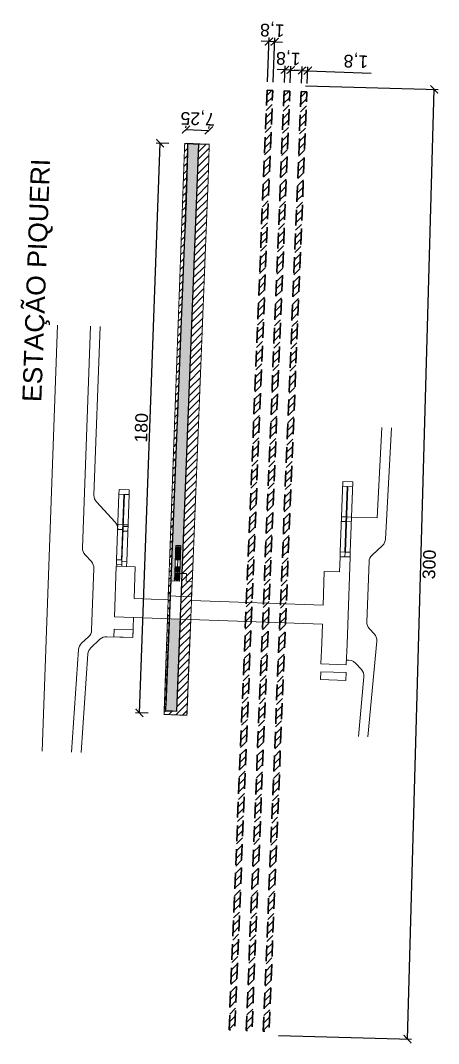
# Model space of a CAD drawing. Header units: metres. Extents: x 286532 to 329498, y 7396783 to 7466136.
# Drawn here: x 324284.6 to 324416.5, y 7399231.9 to 7399554.9 of the extents above; entities that cross this region are included whole.
import ezdxf

# ---------------------------------------------------------------- set-up
doc = ezdxf.new("R2010")
doc.units = ezdxf.units.M
doc.header["$LTSCALE"] = 10
doc.linetypes.add('DASHED', pattern=[0.75, 0.5, -0.25])
doc.linetypes.add('DASHED2', pattern=[0.375, 0.25, -0.125])
doc.layers.get('0').update_dxf_attribs({"color": 255})
for name, color, linetype, lineweight in [('_  ARQ-AUX-001', 1, 'Continuous', 5), ('_AUX-PLATAFORMA COTAS', 1, 'Continuous', 25), ('_AUX-PLATAFORMA EXISTENTE', 252, 'Continuous', 25), ('_AUX-PLATAFORMA NOVA', 3, 'DASHED', 25)]:
    doc.layers.add(name, color=color, linetype=linetype, lineweight=lineweight)
doc.layers.add('TEXTO', color=3, linetype='Continuous')
doc.styles.add('ARIAL', font='arial.ttf')
doc.styles.get("Standard").update_dxf_attribs({"font": 'arial.ttf'})
doc.dimstyles.new('ISO-25', dxfattribs={"dimtxt": 2.5, "dimasz": 2.5, "dimexe": 1.25, "dimexo": 0.625, "dimtad": 1, "dimtxsty": 'Standard', "dimcen": 2.5, "dimadec": 0, "dimazin": 0, "dimtfac": 1, "dimtmove": 0, "dimatfit": 3, "dimfxl": 1, "dimarcsym": 0})

# ---------------------------------------------------------------- blocks, each defined once
blk = doc.blocks.new('_ArchTick')
at = {"color": 0, "linetype": 'ByBlock', "const_width": 0.15}
blk.add_lwpolyline([(-0.5, -0.5), (0.5, 0.5)], dxfattribs=at)
blk = doc.blocks.new('*D109')
at = {"layer": '_AUX-PLATAFORMA COTAS', "color": 0, "lineweight": -2, "ltscale": 0.05, "transparency": 16777216}
for p, q in [((324331.44, 7399516.07), (324327.44, 7399516.21)), ((324322.16, 7399336.29), (324328.69, 7399516.17)), ((324324.92, 7399336.19), (324320.91, 7399336.33))]:
    blk.add_line(p, q, dxfattribs=at)
at = {"layer": 'Defpoints', "color": 0, "ltscale": 0.05, "transparency": 16777216}
for p in [(324328.69, 7399516.17), (324336.44, 7399515.89), (324329.92, 7399336)]:
    blk.add_point(p, dxfattribs=at)
at = {"layer": '_AUX-PLATAFORMA COTAS', "color": 0, "lineweight": -2, "ltscale": 0.05, "transparency": 16777216, "xscale": 2.5, "yscale": 2.5, "zscale": 2.5}
for p, rotation in [((324328.69, 7399516.17), 87.92311012896458), ((324322.16, 7399336.29), 267.9231101289646)]:
    blk.add_blockref('_ArchTick', p, dxfattribs=dict(at, rotation=rotation))
at = {"layer": '_AUX-PLATAFORMA COTAS', "color": 0, "ltscale": 0.05, "transparency": 16777216, "insert": (324322.76, 7399426.32), "char_height": 4, "attachment_point": 5, "rotation": 87.9231}
blk.add_mtext('180', dxfattribs=at)
blk = doc.blocks.new('*D110')
at = {"layer": '_AUX-PLATAFORMA COTAS', "color": 0, "lineweight": -2, "ltscale": 0.05, "transparency": 16777216}
for p, q in [((324336.82, 7399520.46), (324344.07, 7399520.24)), ((324336.84, 7399521.08), (324336.86, 7399521.71)), ((324344.09, 7399520.85), (324344.11, 7399521.49))]:
    blk.add_line(p, q, dxfattribs=at)
at = {"layer": 'Defpoints', "color": 0, "ltscale": 0.05, "transparency": 16777216}
for p in [(324344.07, 7399520.24), (324336.69, 7399516.08), (324343.93, 7399515.86)]:
    blk.add_point(p, dxfattribs=at)
at = {"layer": '_AUX-PLATAFORMA COTAS', "color": 0, "lineweight": -2, "ltscale": 0.05, "transparency": 16777216, "xscale": 2.5, "yscale": 2.5, "zscale": 2.5}
for p, rotation in [((324336.82, 7399520.46), 178.2374792861503), ((324344.07, 7399520.24), 358.2374792861503)]:
    blk.add_blockref('_ArchTick', p, dxfattribs=dict(at, rotation=rotation))
at = {"layer": '_AUX-PLATAFORMA COTAS', "color": 0, "ltscale": 0.05, "transparency": 16777216, "insert": (324340.56, 7399524.25), "char_height": 4, "attachment_point": 5, "rotation": 178.2375}
blk.add_mtext('7,25', dxfattribs=at)
blk = doc.blocks.new('*D117')
at = {"layer": '_AUX-PLATAFORMA COTAS', "color": 0, "lineweight": -2, "ltscale": 0.05, "transparency": 16777216}
for p, q in [((324374.55, 7399534.33), (324416.44, 7399533.14)), ((324406.72, 7399233.3), (324415.19, 7399533.18)), ((324366.08, 7399234.44), (324407.97, 7399233.26))]:
    blk.add_line(p, q, dxfattribs=at)
at = {"layer": 'Defpoints', "color": 0, "ltscale": 0.05, "transparency": 16777216}
for p in [(324369.55, 7399534.47), (324415.19, 7399533.18), (324361.08, 7399234.59, 0)]:
    blk.add_point(p, dxfattribs=at)
at = {"layer": '_AUX-PLATAFORMA COTAS', "color": 0, "lineweight": -2, "ltscale": 0.05, "transparency": 16777216, "xscale": 2.5, "yscale": 2.5, "zscale": 2.5}
for p, rotation in [((324415.19, 7399533.18), 88.38211105170865), ((324406.72, 7399233.3), 268.3821110517086)]:
    blk.add_blockref('_ArchTick', p, dxfattribs=dict(at, rotation=rotation))
at = {"layer": '_AUX-PLATAFORMA COTAS', "color": 0, "ltscale": 0.05, "transparency": 16777216, "insert": (324413.62, 7399383.16), "char_height": 4, "attachment_point": 5, "rotation": 88.3821}
blk.add_mtext('300', dxfattribs=at)
blk = doc.blocks.new('*D196')
at = {"layer": '_AUX-PLATAFORMA COTAS', "color": 0, "lineweight": -2, "ltscale": 0.05, "transparency": 16777216}
for p, q in [((324373.48, 7399539.14), (324370.98, 7399539.24)), ((324373.32, 7399535.13), (324373.53, 7399540.39)), ((324373.48, 7399539.14), (324375.28, 7399539.07)), ((324375.12, 7399535.06), (324375.33, 7399540.31)), ((324375.28, 7399539.07), (324395.25, 7399538.26))]:
    blk.add_line(p, q, dxfattribs=at)
at = {"layer": 'Defpoints', "color": 0, "ltscale": 0.05, "transparency": 16777216}
for p in [(324373.48, 7399539.14), (324373.12, 7399530.14), (324374.92, 7399530.07)]:
    blk.add_point(p, dxfattribs=at)
at = {"layer": '_AUX-PLATAFORMA COTAS', "color": 0, "lineweight": -2, "ltscale": 0.05, "transparency": 16777216, "xscale": 2.5, "yscale": 2.5, "zscale": 2.5}
for p, rotation in [((324373.48, 7399539.14), 357.6882568071685), ((324375.28, 7399539.07), 177.6882568071685)]:
    blk.add_blockref('_ArchTick', p, dxfattribs=dict(at, rotation=rotation))
at = {"layer": '_AUX-PLATAFORMA COTAS', "color": 0, "ltscale": 0.05, "transparency": 16777216, "insert": (324390.46, 7399542.36), "char_height": 4, "attachment_point": 5, "rotation": 177.6883}
blk.add_mtext('1,8', dxfattribs=at)
blk = doc.blocks.new('*D197')
at = {"layer": '_AUX-PLATAFORMA COTAS', "color": 0, "lineweight": -2, "ltscale": 0.05, "transparency": 16777216}
for p, q in [((324368.08, 7399539.36), (324365.59, 7399539.46)), ((324367.92, 7399535.36), (324368.13, 7399540.6)), ((324369.88, 7399539.28), (324368.08, 7399539.36)), ((324369.72, 7399535.29), (324369.93, 7399540.53)), ((324369.88, 7399539.28), (324372.38, 7399539.18))]:
    blk.add_line(p, q, dxfattribs=at)
at = {"layer": 'Defpoints', "color": 0, "ltscale": 0.05, "transparency": 16777216}
for p in [(324368.08, 7399539.36), (324367.72, 7399530.37), (324369.52, 7399530.29)]:
    blk.add_point(p, dxfattribs=at)
at = {"layer": '_AUX-PLATAFORMA COTAS', "color": 0, "lineweight": -2, "ltscale": 0.05, "transparency": 16777216, "xscale": 2.5, "yscale": 2.5, "zscale": 2.5}
for p, rotation in [((324368.08, 7399539.36), 357.6882568071685), ((324369.88, 7399539.28), 177.6882568071685)]:
    blk.add_blockref('_ArchTick', p, dxfattribs=dict(at, rotation=rotation))
at = {"layer": '_AUX-PLATAFORMA COTAS', "color": 0, "ltscale": 0.05, "transparency": 16777216, "insert": (324369.14, 7399543.22), "char_height": 4, "attachment_point": 5, "rotation": 177.6883}
blk.add_mtext('1,8', dxfattribs=at)
blk = doc.blocks.new('*D198')
at = {"layer": '_AUX-PLATAFORMA COTAS', "color": 0, "lineweight": -2, "ltscale": 0.05, "transparency": 16777216}
for p, q in [((324362.53, 7399535.57), (324363.09, 7399549.55)), ((324364.33, 7399535.5), (324364.89, 7399549.47)), ((324363.04, 7399548.3), (324360.54, 7399548.4)), ((324364.84, 7399548.22), (324363.04, 7399548.3)), ((324364.84, 7399548.22), (324367.34, 7399548.12))]:
    blk.add_line(p, q, dxfattribs=at)
at = {"layer": 'Defpoints', "color": 0, "ltscale": 0.05, "transparency": 16777216}
for p in [(324363.04, 7399548.3), (324362.33, 7399530.57), (324364.12, 7399530.5)]:
    blk.add_point(p, dxfattribs=at)
at = {"layer": '_AUX-PLATAFORMA COTAS', "color": 0, "lineweight": -2, "ltscale": 0.05, "transparency": 16777216, "xscale": 2.5, "yscale": 2.5, "zscale": 2.5}
for p, rotation in [((324363.04, 7399548.3), 357.6882568071685), ((324364.84, 7399548.22), 177.6882568071685)]:
    blk.add_blockref('_ArchTick', p, dxfattribs=dict(at, rotation=rotation))
at = {"layer": '_AUX-PLATAFORMA COTAS', "color": 0, "ltscale": 0.05, "transparency": 16777216, "insert": (324364.1, 7399552.16), "char_height": 4, "attachment_point": 5, "rotation": 177.6883}
blk.add_mtext('1,8', dxfattribs=at)

msp = doc.modelspace()

# ---------------------------------------------------------------- hatches: boundary and pattern name
at = {"layer": '_  ARQ-AUX-001'}
msp.add_hatch(color=256, dxfattribs=at).paths.add_polyline_path([(324336.962, 7399380.234), (324336.963, 7399380.255), (324334.917, 7399380.329), (324334.83, 7399377.93), (324334.877, 7399377.929), (324334.963, 7399380.307), (324336.513, 7399380.25)], flags=0)
at = {"layer": '_AUX-PLATAFORMA EXISTENTE', "lineweight": -3, "true_color": 0xa1a1a1}
h = msp.add_hatch(color=253, dxfattribs=at)
h.dxf.hatch_style = 1
h.paths.add_polyline_path([(324335.069, 7399365.894), (324331.524, 7399366.022), (324330.375, 7399336.983), (324333.949, 7399336.854), (324334.911, 7399361.792)])
h.paths.add_polyline_path([(324338.483, 7399516.016), (324338.071, 7399516.037), (324337.36, 7399516.059), (324337.1, 7399509.416), (324336.732, 7399498.934), (324336.386, 7399489.326), (324336.302, 7399487.022), (324336.297, 7399486.589), (324336.253, 7399485.671), (324335.671, 7399470.249), (324335.126, 7399456.261), (324334.952, 7399451.896), (324334.413, 7399438.698), (324334.146, 7399432.258), (324331.999, 7399378.013), (324334.876, 7399377.909), (324334.877, 7399377.929), (324333.231, 7399377.989), (324333.635, 7399389.162), (324335.234, 7399389.104), (324334.917, 7399380.33), (324335.626, 7399380.304), (324340.872, 7399515.951)])
h.paths.add_polyline_path([(324338.483, 7399516.016), (324338.629, 7399516.02), (324338.774, 7399516.016)], flags=17)
at = {"layer": '_AUX-PLATAFORMA NOVA', "true_color": 0x05ff05}
h = msp.add_hatch(dxfattribs=at)
h.set_pattern_fill('ANSI31', color=3, scale=0.5)
edge = h.paths.add_edge_path()
edge.add_line((324362.42, 7399532.901), (324364.218, 7399532.828))
edge.add_line((324364.218, 7399532.828), (324352.244, 7399236.217))
edge.add_line((324352.244, 7399236.217), (324350.444, 7399236.257))
edge.add_line((324350.444, 7399236.257), (324362.42, 7399532.912))
h = msp.add_hatch(dxfattribs=at)
h.set_pattern_fill('ANSI31', color=3, scale=0.5)
h.set_pattern_definition([(45, (5.3956, -0.2178), (-1.12253201513, 1.12253201513), [])])
edge = h.paths.add_edge_path()
edge.add_line((324367.815, 7399532.683), (324369.614, 7399532.611))
edge.add_line((324369.614, 7399532.611), (324357.64, 7399235.999))
edge.add_line((324357.64, 7399235.999), (324355.84, 7399236.039))
edge.add_line((324355.84, 7399236.039), (324367.816, 7399532.694))
h = msp.add_hatch(dxfattribs=at)
h.set_pattern_fill('ANSI31', color=3, scale=0.5)
h.set_pattern_definition([(45, (10.7912, -0.4356), (-1.12253201513, 1.12253201513), [])])
edge = h.paths.add_edge_path()
edge.add_line((324373.211, 7399532.465), (324375.009, 7399532.393))
edge.add_line((324375.009, 7399532.393), (324363.035, 7399235.781))
edge.add_line((324363.035, 7399235.781), (324361.235, 7399235.821))
edge.add_line((324361.235, 7399235.821), (324373.211, 7399532.476))
h = msp.add_hatch(dxfattribs=at)
h.set_pattern_fill('ANSI31', color=3, scale=0.5)
h.set_pattern_definition([(45, (0.6742, 0.0065), (-1.12253201513, 1.12253201513), [])])
edge = h.paths.add_edge_path()
edge.add_line((324334.281, 7399335.634), (324337.152, 7399335.518))
edge.add_line((324337.152, 7399335.518), (324339.4, 7399392.317))
edge.add_line((324339.4, 7399392.317), (324343.454, 7399494.717))
edge.add_line((324343.454, 7399494.717), (324343.813, 7399503.79))
edge.add_line((324343.813, 7399503.79), (324343.923, 7399507.378))
edge.add_line((324343.923, 7399507.378), (324343.941, 7399507.963))
edge.add_line((324343.941, 7399507.963), (324344.184, 7399515.849))
edge.add_line((324344.184, 7399515.849), (324340.861, 7399515.951))
edge.add_line((324340.861, 7399515.951), (324336.553, 7399404.186))
edge.add_line((324336.553, 7399404.186), (324333.948, 7399336.844))
edge.add_line((324333.948, 7399336.844), (324330.375, 7399336.983))
edge.add_line((324330.375, 7399336.983), (324334.218, 7399432.223))
edge.add_arc((318140.13, 7399706.333), 6200.151, 357.4661129, 358.2413998)
edge.add_arc((324336.214, 7399493.945), 22.144, 87.03408, 89.44088)
edge.add_line((324336.43, 7399516.088), (324329.905, 7399335.806))
edge.add_line((324329.905, 7399335.806), (324334.281, 7399335.634))

# ---------------------------------------------------------------- linework, layer by layer
at = {"layer": '_  ARQ-AUX-001'}
for p, q in [((324296.287, 7399458.77), (324291.423, 7399324.189)), ((324306.716, 7399458.393), (324304.185, 7399388.369)), ((324304.185, 7399388.369), (324306.716, 7399458.393)), ((324307.79, 7399405.048), (324309.714, 7399458.285)), ((324398.673, 7399426.456), (324397.176, 7399397.833)), ((324401.669, 7399426.299), (324399.83, 7399391.151)), ((324315.755, 7399406.842), (324315.701, 7399405.344)), ((324318.953, 7399406.726), (324315.755, 7399406.842)), ((324318.899, 7399405.228), (324318.953, 7399406.726)), ((324386.302, 7399409.332), (324385.5, 7399387.148)), ((324389.445, 7399407.718), (324386.247, 7399407.834)), ((324389.499, 7399409.216), (324386.302, 7399409.332)), ((324386.999, 7399387.094), (324387.746, 7399407.78)), ((324387.946, 7399407.772), (324387.199, 7399387.087)), ((324388.698, 7399387.033), (324389.499, 7399409.216)), ((324389.469, 7399408.349), (324389.467, 7399408.33)), ((324389.467, 7399408.33), (324389.469, 7399408.349)), ((324315.701, 7399405.338), (324314.953, 7399384.653)), ((324315.701, 7399405.344), (324318.899, 7399405.228)), ((324317.2, 7399405.284), (324315.701, 7399405.338)), ((324316.452, 7399384.599), (324317.2, 7399405.284)), ((324317.4, 7399405.277), (324316.634, 7399384.092)), ((324318.899, 7399405.223), (324317.4, 7399405.277)), ((324318.133, 7399384.038), (324318.899, 7399405.223)), ((324314.483, 7399396.563), (324308.591, 7399402.897)), ((324387.346, 7399396.688), (324385.846, 7399396.742)), ((324387.4, 7399398.186), (324385.901, 7399398.24)), ((324389.099, 7399398.124), (324387.6, 7399398.179)), ((324397.176, 7399397.833), (324389.099, 7399398.124)), ((324316.799, 7399394.193), (324315.3, 7399394.247)), ((324316.853, 7399395.69), (324315.354, 7399395.745)), ((324318.48, 7399393.631), (324316.981, 7399393.686)), ((324318.534, 7399395.129), (324317.035, 7399395.184)), ((324317.053, 7399395.683), (324318.552, 7399395.629)), ((324389.044, 7399396.627), (324387.545, 7399396.681)), ((324333.538, 7399386.999), (324333.528, 7399386.73)), ((324333.547, 7399387.269), (324333.538, 7399386.999)), ((324335.137, 7399386.945), (324333.538, 7399386.999)), ((324335.137, 7399386.945), (324333.538, 7399386.999)), ((324333.556, 7399387.539), (324333.547, 7399387.269)), ((324335.146, 7399387.214), (324333.547, 7399387.269)), ((324335.146, 7399387.214), (324333.547, 7399387.269)), ((324333.565, 7399387.809), (324333.556, 7399387.539)), ((324335.155, 7399387.484), (324333.556, 7399387.539)), ((324335.155, 7399387.484), (324333.556, 7399387.539)), ((324333.575, 7399388.079), (324333.565, 7399387.809)), ((324335.165, 7399387.754), (324333.565, 7399387.809)), ((324335.165, 7399387.754), (324333.565, 7399387.809)), ((324333.584, 7399388.349), (324333.575, 7399388.079)), ((324335.174, 7399388.024), (324333.575, 7399388.079)), ((324335.174, 7399388.024), (324333.575, 7399388.079)), ((324333.593, 7399388.618), (324333.584, 7399388.349)), ((324335.183, 7399388.294), (324333.584, 7399388.349)), ((324335.183, 7399388.294), (324333.584, 7399388.349)), ((324333.602, 7399388.888), (324333.593, 7399388.618)), ((324335.192, 7399388.564), (324333.593, 7399388.618)), ((324335.192, 7399388.564), (324333.593, 7399388.618)), ((324333.612, 7399389.158), (324333.602, 7399388.888)), ((324335.202, 7399388.833), (324333.602, 7399388.888)), ((324335.202, 7399388.833), (324333.602, 7399388.888)), ((324335.211, 7399389.103), (324333.612, 7399389.158)), ((324335.211, 7399389.103), (324333.612, 7399389.158)), ((324334.346, 7399387.242), (324334.337, 7399386.972)), ((324334.356, 7399387.512), (324334.346, 7399387.242)), ((324334.365, 7399387.781), (324334.356, 7399387.512)), ((324334.374, 7399388.051), (324334.365, 7399387.781)), ((324334.383, 7399388.321), (324334.374, 7399388.051)), ((324334.393, 7399388.591), (324334.383, 7399388.321)), ((324334.402, 7399388.861), (324334.393, 7399388.591)), ((324334.411, 7399389.131), (324334.402, 7399388.861)), ((324335.146, 7399387.214), (324335.137, 7399386.945)), ((324335.155, 7399387.484), (324335.146, 7399387.214)), ((324335.165, 7399387.754), (324335.155, 7399387.484)), ((324335.174, 7399388.024), (324335.165, 7399387.754)), ((324335.183, 7399388.294), (324335.174, 7399388.024)), ((324335.192, 7399388.564), (324335.183, 7399388.294)), ((324335.202, 7399388.833), (324335.192, 7399388.564)), ((324335.211, 7399389.103), (324335.202, 7399388.833)), ((324385.5, 7399387.147), (324385.446, 7399385.649)), ((324385.5, 7399387.148), (324386.999, 7399387.094)), ((324387.027, 7399387.092), (324385.5, 7399387.147)), ((324386.973, 7399385.594), (324387.027, 7399387.092)), ((324388.698, 7399387.031), (324387.027, 7399387.092)), ((324387.199, 7399387.087), (324388.698, 7399387.033)), ((324388.643, 7399385.533), (324388.698, 7399387.031)), ((324395.57, 7399386.141), (324398.862, 7399389.143)), ((324304.986, 7399386.217), (324306.977, 7399384.077)), ((324306.977, 7399384.077), (324304.986, 7399386.217)), ((324314.953, 7399384.651), (324314.899, 7399383.153)), ((324314.953, 7399384.653), (324316.452, 7399384.599)), ((324316.652, 7399384.59), (324314.953, 7399384.651)), ((324316.606, 7399384.092), (324316.552, 7399382.594)), ((324318.133, 7399384.036), (324316.606, 7399384.092)), ((324316.634, 7399384.092), (324318.133, 7399384.038)), ((324318.079, 7399382.539), (324318.133, 7399384.036)), ((324333.454, 7399384.571), (324333.386, 7399382.572)), ((324333.464, 7399384.841), (324333.454, 7399384.571)), ((324335.053, 7399384.516), (324333.454, 7399384.571)), ((324335.053, 7399384.516), (324333.454, 7399384.571)), ((324333.473, 7399385.11), (324333.464, 7399384.841)), ((324335.063, 7399384.786), (324333.464, 7399384.841)), ((324335.063, 7399384.786), (324333.464, 7399384.841)), ((324333.482, 7399385.38), (324333.473, 7399385.11)), ((324335.072, 7399385.056), (324333.473, 7399385.11)), ((324335.072, 7399385.056), (324333.473, 7399385.11)), ((324333.491, 7399385.65), (324333.482, 7399385.38)), ((324335.081, 7399385.325), (324333.482, 7399385.38)), ((324335.081, 7399385.325), (324333.482, 7399385.38)), ((324333.501, 7399385.92), (324333.491, 7399385.65)), ((324335.09, 7399385.595), (324333.491, 7399385.65)), ((324335.09, 7399385.595), (324333.491, 7399385.65)), ((324333.51, 7399386.19), (324333.501, 7399385.92)), ((324335.1, 7399385.865), (324333.501, 7399385.92)), ((324335.1, 7399385.865), (324333.501, 7399385.92)), ((324333.519, 7399386.46), (324333.51, 7399386.19)), ((324335.109, 7399386.135), (324333.51, 7399386.19)), ((324335.109, 7399386.135), (324333.51, 7399386.19)), ((324333.528, 7399386.73), (324333.519, 7399386.46)), ((324335.118, 7399386.405), (324333.519, 7399386.46)), ((324335.118, 7399386.405), (324333.519, 7399386.46)), ((324335.127, 7399386.675), (324333.528, 7399386.73)), ((324335.127, 7399386.675), (324333.528, 7399386.73)), ((324334.254, 7399384.543), (324334.185, 7399382.545)), ((324334.263, 7399384.813), (324334.254, 7399384.543)), ((324334.272, 7399385.083), (324334.263, 7399384.813)), ((324334.282, 7399385.353), (324334.272, 7399385.083)), ((324334.291, 7399385.623), (324334.282, 7399385.353)), ((324334.3, 7399385.893), (324334.291, 7399385.623)), ((324334.309, 7399386.162), (324334.3, 7399385.893)), ((324334.319, 7399386.432), (324334.309, 7399386.162)), ((324334.328, 7399386.702), (324334.319, 7399386.432)), ((324334.337, 7399386.972), (324334.328, 7399386.702)), ((324334.985, 7399382.517), (324335.053, 7399384.516)), ((324335.063, 7399384.786), (324335.053, 7399384.516)), ((324335.072, 7399385.056), (324335.063, 7399384.786)), ((324335.081, 7399385.325), (324335.072, 7399385.056)), ((324335.09, 7399385.595), (324335.081, 7399385.325)), ((324335.1, 7399385.865), (324335.09, 7399385.595)), ((324335.109, 7399386.135), (324335.1, 7399385.865)), ((324335.118, 7399386.405), (324335.109, 7399386.135)), ((324335.127, 7399386.675), (324335.118, 7399386.405)), ((324335.137, 7399386.945), (324335.127, 7399386.675)), ((324385.446, 7399385.649), (324388.643, 7399385.533)), ((324385.446, 7399385.649), (324386.973, 7399385.594)), ((324388.663, 7399385.491), (324385.446, 7399385.649)), ((324385.842, 7399385.614), (324388.57, 7399385.515)), ((324387.669, 7399357.988), (324388.663, 7399385.491)), ((324388.57, 7399385.536), (324388.57, 7399385.515)), ((324388.57, 7399385.515), (324388.57, 7399385.536)), ((324388.664, 7399385.512), (324388.57, 7399385.515)), ((324388.664, 7399385.512), (324388.663, 7399385.491)), ((324393.927, 7399365.03), (324394.615, 7399384.053)), ((324394.615, 7399384.053), (324393.927, 7399365.03)), ((324314.86, 7399382.655), (324314.281, 7399366.645)), ((324320.856, 7399382.438), (324314.86, 7399382.655)), ((324314.899, 7399383.153), (324316.57, 7399383.093)), ((324315.051, 7399382.648), (324315.022, 7399383.149)), ((324320.494, 7399372.424), (324320.856, 7399382.438)), ((324333.321, 7399380.683), (324333.312, 7399380.413)), ((324333.33, 7399380.953), (324333.321, 7399380.683)), ((324334.92, 7399380.628), (324333.321, 7399380.683)), ((324334.92, 7399380.628), (324333.321, 7399380.683)), ((324333.34, 7399381.223), (324333.33, 7399380.953)), ((324334.929, 7399380.898), (324333.33, 7399380.953)), ((324334.929, 7399380.898), (324333.33, 7399380.953)), ((324333.349, 7399381.493), (324333.34, 7399381.223)), ((324334.939, 7399381.168), (324333.34, 7399381.223)), ((324334.939, 7399381.168), (324333.34, 7399381.223)), ((324333.358, 7399381.762), (324333.349, 7399381.493)), ((324334.948, 7399381.438), (324333.349, 7399381.493)), ((324334.948, 7399381.438), (324333.349, 7399381.493)), ((324333.37, 7399382.538), (324333.35, 7399382.54)), ((324333.367, 7399382.032), (324333.358, 7399381.762)), ((324334.957, 7399381.708), (324333.358, 7399381.762)), ((324334.957, 7399381.708), (324333.358, 7399381.762)), ((324333.377, 7399382.302), (324333.367, 7399382.032)), ((324334.966, 7399381.977), (324333.367, 7399382.032)), ((324334.966, 7399381.977), (324333.367, 7399382.032)), ((324333.386, 7399382.572), (324333.377, 7399382.302)), ((324334.976, 7399382.247), (324333.377, 7399382.302)), ((324334.976, 7399382.247), (324333.377, 7399382.302)), ((324334.985, 7399382.517), (324333.386, 7399382.572)), ((324334.985, 7399382.517), (324333.386, 7399382.572)), ((324334.121, 7399380.656), (324334.111, 7399380.386)), ((324334.13, 7399380.925), (324334.121, 7399380.656)), ((324334.139, 7399381.195), (324334.13, 7399380.925)), ((324334.148, 7399381.465), (324334.139, 7399381.195)), ((324334.158, 7399381.735), (324334.148, 7399381.465)), ((324334.167, 7399382.005), (324334.158, 7399381.735)), ((324334.176, 7399382.275), (324334.167, 7399382.005)), ((324334.185, 7399382.545), (324334.176, 7399382.275)), ((324334.92, 7399380.628), (324334.911, 7399380.358)), ((324334.929, 7399380.898), (324334.92, 7399380.628)), ((324334.939, 7399381.168), (324334.929, 7399380.898)), ((324334.948, 7399381.438), (324334.939, 7399381.168)), ((324334.957, 7399381.708), (324334.948, 7399381.438)), ((324334.966, 7399381.977), (324334.957, 7399381.708)), ((324334.976, 7399382.247), (324334.966, 7399381.977)), ((324334.985, 7399382.517), (324334.976, 7399382.247)), ((324380.495, 7399380.982), (324380.108, 7399370.269)), ((324331.406, 7399378.034), (324331.233, 7399373.237)), ((324334.876, 7399377.908), (324331.406, 7399378.034)), ((324334.028, 7399377.957), (324333.123, 7399378.926)), ((324333.238, 7399378.254), (324333.229, 7399377.985)), ((324334.828, 7399377.93), (324333.229, 7399377.985)), ((324333.247, 7399378.524), (324333.238, 7399378.254)), ((324334.837, 7399378.2), (324333.238, 7399378.254)), ((324334.837, 7399378.2), (324333.238, 7399378.254)), ((324333.256, 7399378.794), (324333.247, 7399378.524)), ((324334.846, 7399378.469), (324333.247, 7399378.524)), ((324334.846, 7399378.469), (324333.247, 7399378.524)), ((324333.266, 7399379.064), (324333.256, 7399378.794)), ((324334.855, 7399378.739), (324333.256, 7399378.794)), ((324334.855, 7399378.739), (324333.256, 7399378.794)), ((324333.275, 7399379.334), (324333.266, 7399379.064)), ((324334.865, 7399379.009), (324333.266, 7399379.064)), ((324334.865, 7399379.009), (324333.266, 7399379.064)), ((324333.284, 7399379.604), (324333.275, 7399379.334)), ((324334.874, 7399379.279), (324333.275, 7399379.334)), ((324334.874, 7399379.279), (324333.275, 7399379.334)), ((324333.293, 7399379.874), (324333.284, 7399379.604)), ((324334.883, 7399379.549), (324333.284, 7399379.604)), ((324334.883, 7399379.549), (324333.284, 7399379.604)), ((324333.303, 7399380.143), (324333.293, 7399379.874)), ((324334.892, 7399379.819), (324333.293, 7399379.874)), ((324334.892, 7399379.819), (324333.293, 7399379.874)), ((324333.312, 7399380.413), (324333.303, 7399380.143)), ((324334.902, 7399380.089), (324333.303, 7399380.143)), ((324334.902, 7399380.089), (324333.303, 7399380.143)), ((324334.911, 7399380.358), (324333.312, 7399380.413)), ((324334.911, 7399380.358), (324333.312, 7399380.413)), ((324334.028, 7399377.957), (324334.904, 7399378.775)), ((324334.037, 7399378.227), (324334.028, 7399377.957)), ((324334.047, 7399378.497), (324334.037, 7399378.227)), ((324334.056, 7399378.767), (324334.047, 7399378.497)), ((324334.065, 7399379.037), (324334.056, 7399378.767)), ((324334.074, 7399379.306), (324334.065, 7399379.037)), ((324334.084, 7399379.576), (324334.074, 7399379.306)), ((324334.093, 7399379.846), (324334.084, 7399379.576)), ((324334.102, 7399380.116), (324334.093, 7399379.846)), ((324334.111, 7399380.386), (324334.102, 7399380.116)), ((324334.899, 7399380.33), (324334.806, 7399377.911)), ((324334.837, 7399378.2), (324334.828, 7399377.93)), ((324334.83, 7399377.93), (324334.877, 7399377.929)), ((324334.846, 7399378.469), (324334.837, 7399378.2)), ((324334.855, 7399378.739), (324334.846, 7399378.469)), ((324334.865, 7399379.009), (324334.855, 7399378.739)), ((324334.874, 7399379.279), (324334.865, 7399379.009)), ((324334.883, 7399379.549), (324334.874, 7399379.279)), ((324334.892, 7399379.819), (324334.883, 7399379.549)), ((324334.902, 7399380.089), (324334.892, 7399379.819)), ((324334.911, 7399380.358), (324334.902, 7399380.089)), ((324336.963, 7399380.255), (324334.917, 7399380.329)), ((324336.962, 7399380.234), (324334.963, 7399380.307)), ((324336.875, 7399377.836), (324336.962, 7399380.234)), ((324338.801, 7399377.766), (324336.875, 7399377.836)), ((324338.628, 7399372.97), (324338.801, 7399377.766)), ((324331.189, 7399372.037), (324320.494, 7399372.424)), ((324331.233, 7399373.234), (324331.189, 7399372.037)), ((324331.233, 7399373.237), (324338.628, 7399372.97)), ((324338.628, 7399372.969), (324331.233, 7399373.234)), ((324338.585, 7399371.77), (324338.628, 7399372.969)), ((324380.108, 7399370.269), (324338.585, 7399371.77)), ((324314.281, 7399366.645), (324379.891, 7399364.273)), ((324320.047, 7399360.063), (324320.278, 7399366.449)), ((324330.998, 7399366.04), (324329.905, 7399335.806)), ((324331.524, 7399366.021), (324330.375, 7399336.983)), ((324335.069, 7399365.893), (324333.948, 7399336.844)), ((324333.948, 7399336.848), (324335.069, 7399365.893)), ((324337.153, 7399335.544), (324338.349, 7399365.775)), ((324314.142, 7399362.778), (324314.051, 7399360.28)), ((324320.138, 7399362.562), (324314.142, 7399362.778)), ((324320.047, 7399360.063), (324320.138, 7399362.562)), ((324379.891, 7399364.273), (324379.674, 7399358.277)), ((324396.259, 7399361.233), (324394.729, 7399362.878)), ((324394.729, 7399362.878), (324396.259, 7399361.233)), ((324306.119, 7399360.32), (324303.912, 7399358.267)), ((324306.824, 7399356.879), (324309.704, 7399359.558)), ((324311.856, 7399360.359), (324320.047, 7399360.063)), ((324314.051, 7399360.28), (324320.047, 7399360.063)), ((324397.05, 7399358.915), (324394.272, 7399328.764)), ((324302.963, 7399356.276), (324300.737, 7399323.853)), ((324303.737, 7399323.744), (324305.874, 7399354.888)), ((324390.334, 7399352.03), (324392.212, 7399350.011)), ((324393.003, 7399347.692), (324391.269, 7399328.872)), ((324330.375, 7399336.982), (324330.441, 7399338.689)), ((324329.905, 7399335.806), (324337.153, 7399335.544)), ((324330.375, 7399336.983), (324333.948, 7399336.848)), ((324333.948, 7399336.844), (324330.375, 7399336.982))]:
    msp.add_line(p, q, dxfattribs=at)
at = {"layer": '_  ARQ-AUX-001', "flags": 128}
msp.add_lwpolyline([(324316.888, 7399396.643), (324317.024, 7399397.222), (324317.024, 7399397.222), (324317.024, 7399397.222), (324317.139, 7399398.071)], dxfattribs=at)
at = {"layer": '_  ARQ-AUX-001'}
for points in [[(324385.444, 7399385.607), (324385.271, 7399380.81), (324380.495, 7399380.982)], [(324307.779, 7399381.925), (324307.074, 7399362.408)], [(324379.674, 7399358.277), (324379.439, 7399351.781), (324387.434, 7399351.492), (324387.669, 7399357.988)], [(324379.259, 7399346.805), (324379.35, 7399349.304), (324387.345, 7399349.015), (324387.254, 7399346.516), (324379.259, 7399346.805)]]:
    msp.add_lwpolyline(points, dxfattribs=at)
msp.add_lwpolyline([(324338.349, 7399365.775), (324335.069, 7399365.893), (324333.948, 7399336.844), (324330.375, 7399336.983), (324330.725, 7399345.877), (324331.523, 7399366.021), (324330.998, 7399366.04), (324329.905, 7399335.806), (324337.153, 7399335.544), (324338.104, 7399359.573)], close=True, dxfattribs=at)
for centre, radius, start, end in [((324310.788, 7399404.94), 3, 177.92998, 222.92998), ((324312.287, 7399394.519), 3, 357.92998, 42.92998), ((324396.809, 7399391.37), 3.029, 312.65635, 355.84489), ((324307.183, 7399388.26), 3, 177.92998, 222.92998), ((324307.183, 7399388.26), 3, 177.92998, 222.92998), ((324304.781, 7399382.033), 3, 357.92998, 42.92998), ((324304.781, 7399382.033), 3, 357.92998, 42.92998), ((324397.613, 7399383.945), 3, 132.92998, 177.92998), ((324396.925, 7399364.922), 3, 177.92998, 222.92998), ((324396.925, 7399364.922), 3, 177.92998, 222.92998), ((324304.076, 7399362.517), 3, 312.92998, 357.92998), ((324394.063, 7399359.19), 3, 354.73519, 42.92998), ((324394.063, 7399359.19), 3, 354.73519, 42.92998), ((324305.956, 7399356.071), 3, 132.92998, 176.07382), ((324311.748, 7399357.361), 3, 87.92998, 132.92998), ((324308.867, 7399354.682), 3, 132.92998, 176.07382), ((324388.138, 7399349.987), 3, 42.92998, 102.5527), ((324390.016, 7399347.967), 3, 354.73519, 42.92998)]:
    msp.add_arc(centre, radius, start, end, dxfattribs=at)
at = {"layer": '_AUX-PLATAFORMA EXISTENTE', "ltscale": 0.05}
msp.add_line((324337.36, 7399516.059), (324340.86, 7399515.924), dxfattribs=at)
at = {"layer": '_AUX-PLATAFORMA EXISTENTE', "color": 1}
msp.add_lwpolyline([(324337.36, 7399516.059, -0.005756), (324336.411, 7399486.541), (324330.441, 7399338.669, 0.0005333), (324330.375, 7399336.983), (324333.948, 7399336.844), (324340.874, 7399515.924), (324337.36, 7399516.059, -0.0003032)], format="xyb", close=True, dxfattribs=at)
at = {"layer": '_AUX-PLATAFORMA EXISTENTE', "ltscale": 0.05}
msp.add_lwpolyline([(324337.36, 7399516.059), (324344.184, 7399515.849)], dxfattribs=at)
at = {"layer": '_AUX-PLATAFORMA NOVA', "color": 3, "lineweight": 30, "true_color": 0x05ff05, "flags": 128}
for points in [[(324362.42, 7399532.901), (324364.218, 7399532.828), (324352.244, 7399236.217), (324350.444, 7399236.257), (324362.42, 7399532.912)], [(324367.815, 7399532.683), (324369.614, 7399532.611), (324357.64, 7399235.999), (324355.84, 7399236.039), (324367.816, 7399532.694)], [(324373.211, 7399532.465), (324375.009, 7399532.393), (324363.035, 7399235.781), (324361.235, 7399235.821), (324373.211, 7399532.476)]]:
    msp.add_lwpolyline(points, dxfattribs=at)
at = {"layer": '_AUX-PLATAFORMA NOVA', "color": 3, "linetype": 'DASHED2', "ltscale": 2, "true_color": 0x05ff05, "const_width": 0.3, "flags": 128}
msp.add_lwpolyline([(324334.281, 7399335.634), (324334.281, 7399335.634), (324337.152, 7399335.518), (324339.4, 7399392.317), (324343.454, 7399494.717), (324343.813, 7399503.79), (324343.923, 7399507.378), (324343.941, 7399507.963), (324344.184, 7399515.849), (324344.184, 7399515.849), (324344.184, 7399515.849), (324344.184, 7399515.849), (324344.184, 7399515.849), (324344.184, 7399515.849), (324344.184, 7399515.849), (324344.184, 7399515.849), (324344.184, 7399515.849), (324344.184, 7399515.849), (324344.184, 7399515.849), (324344.184, 7399515.849), (324344.184, 7399515.849), (324344.184, 7399515.849), (324344.184, 7399515.849), (324344.184, 7399515.849), (324344.184, 7399515.849), (324344.184, 7399515.849), (324340.861, 7399515.951), (324340.861, 7399515.951), (324340.861, 7399515.951), (324336.553, 7399404.186), (324336.553, 7399404.186), (324336.553, 7399404.186), (324336.553, 7399404.186), (324336.553, 7399404.186), (324336.553, 7399404.186), (324336.553, 7399404.186), (324333.948, 7399336.844), (324330.375, 7399336.983), (324334.218, 7399432.223, 0.0033828), (324337.36, 7399516.059), (324337.36, 7399516.059), (324337.36, 7399516.059, 0.010502), (324336.43, 7399516.088), (324336.43, 7399516.088), (324336.43, 7399516.088), (324336.43, 7399516.088), (324336.43, 7399516.088), (324336.43, 7399516.088), (324329.905, 7399335.806), (324329.905, 7399335.806)], format="xyb", close=True, dxfattribs=at)

# ---------------------------------------------------------------- texts
at = {"layer": 'TEXTO', "style": 'ARIAL'}
msp.add_text('ESTAÇÃO PIQUERI', height=6, rotation=87.92306, dxfattribs=at).set_placement((324291.179, 7399434.365))

# ---------------------------------------------------------------- dimensions: what is measured, and where the dimension line sits
at = {"layer": '_AUX-PLATAFORMA COTAS', "ltscale": 0.05}
for base, p1, p2, angle, picture, middle in [((324363.041, 7399548.297), (324364.124, 7399530.502), (324362.326, 7399530.574), 177.68826, '*D198', (324363.94, 7399548.261)), ((324368.085, 7399539.356), (324369.52, 7399530.295), (324367.722, 7399530.367), 177.68826, '*D197', (324368.984, 7399539.32)), ((324373.48, 7399539.138), (324374.915, 7399530.066), (324373.117, 7399530.139), 177.68826, '*D196', (324390.301, 7399538.459)), ((324344.068, 7399520.238), (324336.687, 7399516.08), (324343.933, 7399515.857), 358.23748, '*D110', (324340.445, 7399520.35))]:
    dim = msp.add_linear_dim(base=base, p1=p1, p2=p2, angle=angle, dimstyle='ISO-25', override={"dimtxt": 4, "dimexo": 5, "dimgap": 1.5, "dimtad": 2, "dimblk1": 'ArchTick', "dimblk2": 'ArchTick', "dimsah": 1}, dxfattribs=at)
    dim.commit()
    dim.dimension.update_dxf_attribs({"geometry": picture, "text_midpoint": middle, "dimtype": 161})
for p1, p2, distance, picture, middle in [((324361.081, 7399234.585, 0), (324369.551, 7399534.469), -45.653, '*D117', (324413.618, 7399383.163)), ((324329.915, 7399336.005), (324336.439, 7399515.888), 7.757, '*D109', (324322.759, 7399426.324))]:
    dim = msp.add_aligned_dim(p1=p1, p2=p2, distance=distance, dimstyle='ISO-25', override={"dimtxt": 4, "dimexo": 5, "dimtad": 2, "dimblk1": 'ArchTick', "dimblk2": 'ArchTick', "dimsah": 1}, dxfattribs=at)
    dim.commit()
    dim.dimension.update_dxf_attribs({"geometry": picture, "text_midpoint": middle})

doc.saveas('drawing.dxf')
